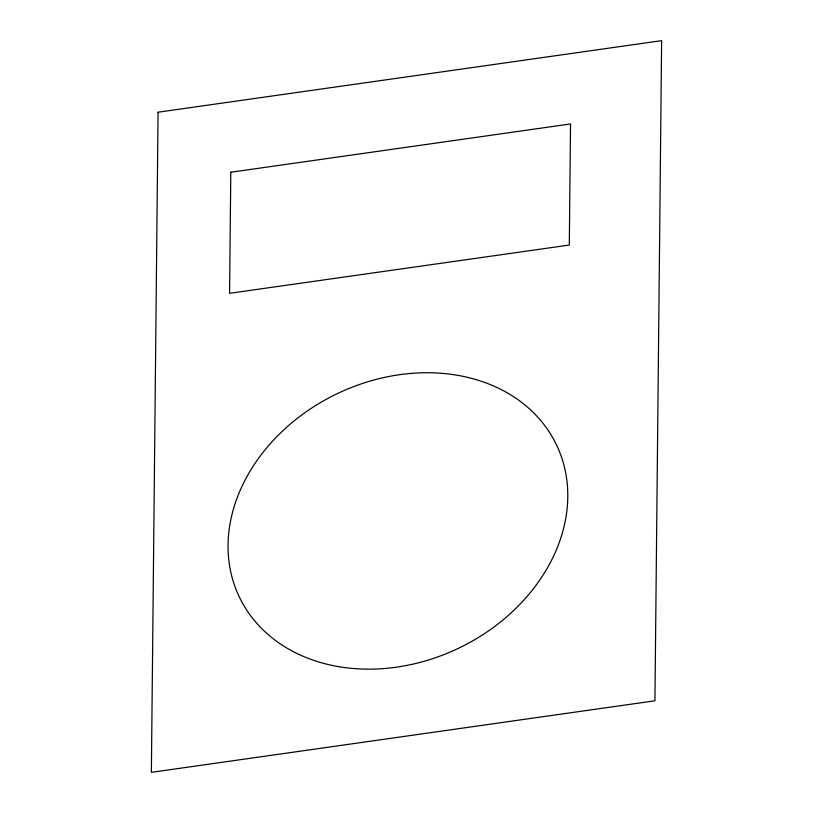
<?xml version="1.0" encoding="UTF-8"?>
<svg xmlns="http://www.w3.org/2000/svg" width="813" height="813" viewBox="0 0 813 813"><rect width="100%" height="100%" fill="white"/><g stroke="black" fill="none" stroke-linecap="round" stroke-linejoin="round"><path stroke-width="1.22" d="M158.068 112.214L151.37 772.35L654.932 700.786L661.63 40.65L158.068 112.214M230.801 172.234L229.571 293.32L569.303 245.048L570.533 123.952L230.801 172.234M406.744 665.43L399.63 666.69A175.882 141.015 -25.7 0 1 228.057 544.771A175.882 141.015 -25.7 0 1 403.319 374.204L410.423 373.462A175.882 141.015 -25.7 0 1 567.779 497.119A175.882 141.015 -25.7 0 1 406.744 665.43"/></g></svg>
